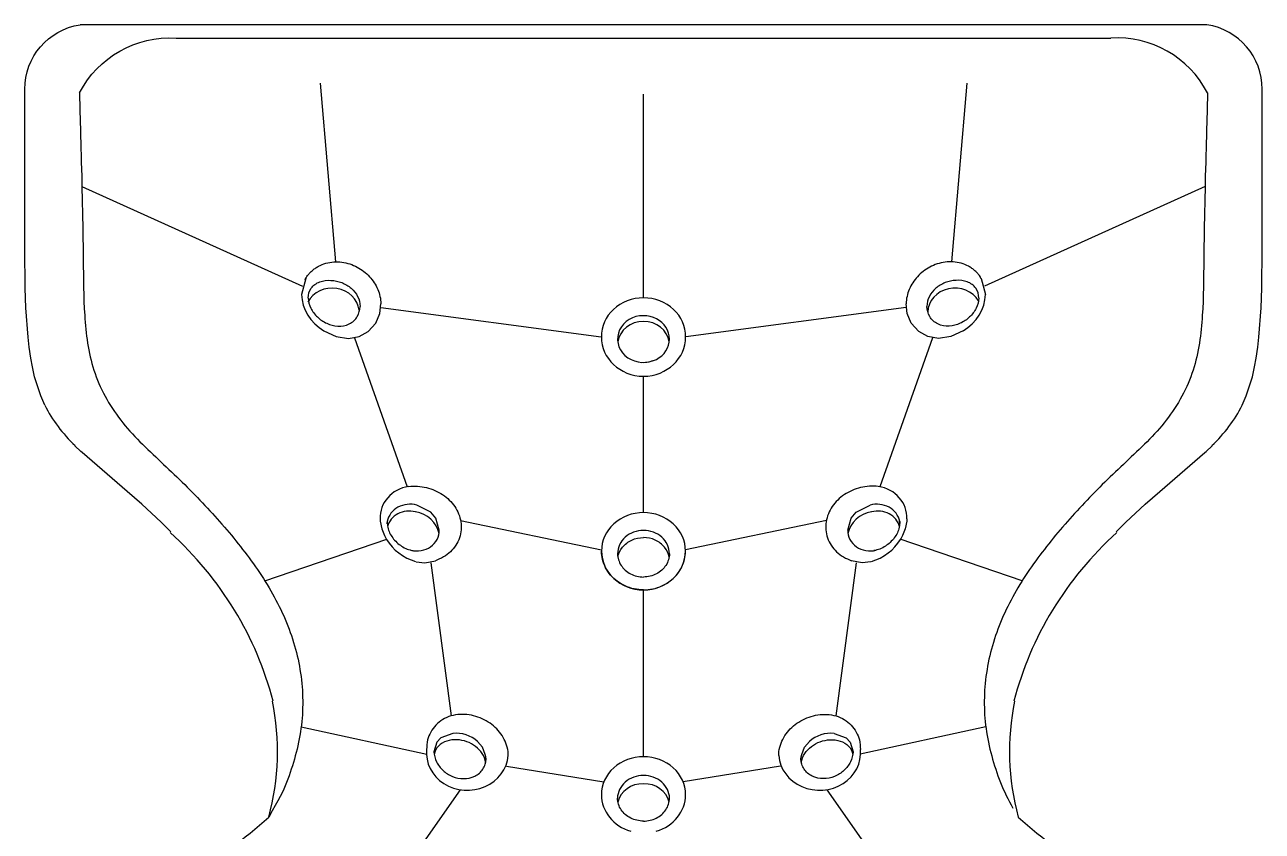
# Model space of a CAD drawing. Header units: inches. Extents: x 327481 to 195042051, y -335014 to 44773228.
# Drawn here: x 377123 to 377845, y -329292 to -328821 of the extents above; entities that cross this region are included whole.
import ezdxf

# ---------------------------------------------------------------- set-up
doc = ezdxf.new("R2010")
doc.units = ezdxf.units.IN
doc.header["$MEASUREMENT"] = 0

msp = doc.modelspace()

# ---------------------------------------------------------------- linework, layer by layer
at = {"color": 0, "ltscale": 60}
for p, q in [((377295.5980834224, -328855.1912761383), (377304.3937087103, -328959.3415733722)), ((377672.8580272939, -328855.1912761383), (377664.0624020061, -328959.3415733722)), ((377484.2280553582, -328980.37708165), (377484.2280553582, -328861.5619151288)), ((377156.4373158559, -328915.4126709605), (377285.2314848564, -328973.6093835197)), ((377812.0187544829, -328915.4126709605), (377683.2246258599, -328973.6093835197)), ((377123.068538422, -328951.7871350604), (377123.0856989239, -328940.3832015969)), ((377845.3875722943, -328951.7871350604), (377845.3704117925, -328940.3832015969)), ((377123.3642239623, -328974.6605973172), (377123.068538422, -328951.7871350604)), ((377845.091886754, -328974.6605973172), (377845.3875722943, -328951.7871350604)), ((377287.0555048751, -328969.1138459477), (377284.6401945312, -328978.3727350408)), ((377681.4006058412, -328969.1138459477), (377683.8159161852, -328978.3727350408)), ((377123.7868972159, -328986.1098271641), (377123.3642239623, -328974.6605973172)), ((377844.6692135005, -328986.1098271641), (377845.091886754, -328974.6605973172)), ((377125.0298020774, -329003.3958667446), (377123.7868972159, -328986.1098271641)), ((377330.2505471456, -328989.5536003344), (377330.9200489814, -328983.8304353357)), ((377330.8580692867, -328985.948279852), (377459.5985360111, -329003.1087082301)), ((377637.5980414297, -328985.948279852), (377508.8575343277, -329003.1087082301)), ((377638.2055635708, -328989.5536003344), (377637.536061735, -328983.8304353357)), ((377843.4263086389, -329003.3958667446), (377844.6692135005, -328986.1098271641)), ((377327.9474059169, -328995.057257738), (377330.2505471456, -328989.5536003344)), ((377640.5087047995, -328995.057257738), (377638.2055635708, -328989.5536003344)), ((377297.6023492764, -328999.7021926198), (377304.7739450524, -329002.976122706)), ((377318.3409973914, -329002.946426779), (377323.6007921348, -329000.0507251642)), ((377323.6007921348, -329000.0507251642), (377327.9474059169, -328995.057257738)), ((377644.8553185816, -329000.0507251642), (377640.5087047995, -328995.057257738)), ((377650.115113325, -329002.946426779), (377644.8553185816, -329000.0507251642)), ((377670.8537210623, -328999.7021926198), (377663.682165664, -329002.976122706)), ((377125.6792765982, -329009.1206101423), (377125.0298020774, -329003.3958667446)), ((377304.7739450524, -329002.976122706), (377311.964679835, -329004.0264555366)), ((377311.964679835, -329004.0264555366), (377318.3409973914, -329002.946426779)), ((377315.6131236489, -329003.6799785817), (377346.2070277541, -329090.6143832274)), ((377652.8429870675, -329003.6799785817), (377622.2490425846, -329090.6143832274)), ((377656.4913905037, -329004.0264555366), (377650.115113325, -329002.946426779)), ((377663.682165664, -329002.976122706), (377656.4913905037, -329004.0264555366)), ((377842.7768341182, -329009.1206101423), (377843.4263086389, -329003.3958667446)), ((377126.6038844347, -329015.5126492879), (377125.6792765982, -329009.1206101423)), ((377127.5429070928, -329020.672729586), (377126.6038844347, -329015.5126492879)), ((377840.9132036236, -329020.672729586), (377841.8521859039, -329015.5126492879)), ((377841.8521859039, -329015.5126492879), (377842.7768341182, -329009.1206101423)), ((377128.8447229476, -329026.4220299372), (377127.5429070928, -329020.672729586)), ((377839.6113877688, -329026.4220299372), (377840.9132036236, -329020.672729586)), ((377132.394564537, -329037.5349873629), (377128.8447229476, -329026.4220299372)), ((377484.2280553582, -329105.6971979125), (377484.2280553582, -329026.1104245902)), ((377836.0615461793, -329037.5349873629), (377839.6113877688, -329026.4220299372)), ((377134.7929162675, -329042.9747746635), (377132.394564537, -329037.5349873629)), ((377833.6631944489, -329042.9747746635), (377836.0615461793, -329037.5349873629)), ((377155.8952862651, -329069.9967102263), (377152.397976, -329066.6182020233)), ((377812.5608244512, -329069.9967102263), (377816.0581347164, -329066.6182020233)), ((377156.6123125965, -329070.6671994793), (377155.8952862651, -329069.9967102263)), ((377182.8024685431, -329093.254898086), (377156.6123125965, -329070.6671994793)), ((377785.6536421733, -329093.254898086), (377811.8437981199, -329070.6671994793)), ((377811.8437981199, -329070.6671994793), (377812.5608244512, -329069.9967102263)), ((377191.4095301994, -329100.7840820123), (377182.8024685431, -329093.254898086)), ((377777.0465805169, -329100.7840820123), (377785.6536421733, -329093.254898086)), ((377202.7191084333, -329111.2951921923), (377191.4095301994, -329100.7840820123)), ((377360.0146097618, -329105.344627603), (377351.9231707122, -329101.3266108176)), ((377608.4415009546, -329105.344627603), (377616.5329400041, -329101.3266108176)), ((377765.7369619054, -329111.2951921923), (377777.0465805169, -329100.7840820123)), ((377330.5254381954, -329109.3607356266), (377330.5909711235, -329110.596768946)), ((377363.0014253819, -329108.9084692253), (377360.0146097618, -329105.344627603)), ((377365.0362167403, -329115.8779087841), (377363.0014253819, -329108.9084692253)), ((377603.4198939761, -329115.8779087841), (377605.4546449567, -329108.9084692253)), ((377605.4546449567, -329108.9084692253), (377608.4415009546, -329105.344627603)), ((377637.9306725209, -329109.3607356266), (377637.8651395928, -329110.596768946)), ((377208.3459764044, -329116.8681156212), (377202.7191084333, -329111.2951921923)), ((377330.5909711235, -329110.596768946), (377331.4652684066, -329115.1657204296)), ((377331.4652684066, -329115.1657204296), (377332.9664287256, -329118.9776276586)), ((377334.6867993135, -329112.179536169), (377334.7463967268, -329110.5022118282)), ((377377.50576414, -329110.3460604386), (377459.691283476, -329127.3920365286)), ((377590.9503465763, -329110.3460604386), (377508.7647868627, -329127.3920365286)), ((377633.7692710252, -329112.179536169), (377633.7097139895, -329110.5022118282)), ((377636.9908019322, -329115.1657204296), (377635.4896819907, -329118.9776276586)), ((377637.8651395928, -329110.596768946), (377636.9908019322, -329115.1657204296)), ((377760.1100939343, -329116.8681156212), (377765.7369619054, -329111.2951921923)), ((377263.2562307935, -329145.5380833743), (377334.4034693345, -329121.2410519613)), ((377332.9664287256, -329118.9776276586), (377334.2578675241, -329121.3093268988)), ((377705.1998799228, -329145.5380833743), (377634.0526413818, -329121.2410519613)), ((377635.4896819907, -329118.9776276586), (377634.1982028147, -329121.3093268988)), ((377351.5417230406, -329134.2925771316), (377356.5513782343, -329134.9167789134)), ((377356.5513782343, -329134.9167789134), (377362.8827150872, -329133.7888842854)), ((377360.1576677803, -329135.0461342252), (377371.9963143788, -329224.2445504849)), ((377608.298442936, -329135.0461342252), (377596.4597963375, -329224.2445504849)), ((377611.9046921044, -329134.9167789134), (377605.5733956292, -329133.7888842854)), ((377616.9143876758, -329134.2925771316), (377611.9046921044, -329134.9167789134)), ((377484.2280553582, -329248.1244073464), (377484.2280553582, -329150.7545455564)), ((377284.428090729, -329230.6741041392), (377357.7056137737, -329246.6593593303)), ((377684.0279796097, -329230.6741041392), (377610.7504969427, -329246.6593593303)), ((377363.588920208, -329239.5289597707), (377361.9357784095, -329245.1700113096)), ((377365.8984814833, -329237.1302703363), (377363.588920208, -329239.5289597707)), ((377372.9507612997, -329234.5385757288), (377365.8984814833, -329237.1302703363)), ((377390.187051943, -329242.5740219882), (377387.3361474971, -329239.1428025967)), ((377578.2690183957, -329242.5740219882), (377581.1199228416, -329239.1428025967)), ((377595.5053494167, -329234.5385757288), (377602.5576292331, -329237.1302703363)), ((377602.5576292331, -329237.1302703363), (377604.8671905083, -329239.5289597707)), ((377604.8671905083, -329239.5289597707), (377606.5203323069, -329245.1700113096)), ((377391.9049594942, -329246.7264596453), (377390.187051943, -329242.5740219882)), ((377576.5511512222, -329246.7264596453), (377578.2690183957, -329242.5740219882)), ((377404.3120022897, -329253.6565493476), (377461.0921152077, -329262.8258145864)), ((377564.1441084266, -329253.6565493476), (377507.3639575501, -329262.8258207162)), ((377377.2316056105, -329267.315597436), (377309.9619521988, -329362.9775007596)), ((377591.2245051059, -329267.315597436), (377658.4941585176, -329362.9775007596))]:
    msp.add_line(p, q, dxfattribs=at)
for points in [[(377123.0856989239, -328940.3832015969), (377123.0856989239, -328858.6494440631, -0.3698648998157582), (377155.3242620458, -328821.0298615095, -0.2363089738256174)], [(377845.3704117925, -328940.3832015969), (377845.3704117925, -328858.6494440631, 0.3698648998157582), (377813.1318486706, -328821.0298615095, 0.2363089738256174)], [(377155.1049615188, -328860.6603546473, -0.2970051632430348), (377211.4562111611, -328828.8240548612), (377756.9998995553, -328828.8240548612)], [(377813.3511491976, -328860.6603546473, 0.2970051632430348), (377756.9998995553, -328828.8240548612)]]:
    msp.add_lwpolyline(points, format="xyb", dxfattribs=at)
msp.add_lwpolyline([(377813.1318486706, -328821.0298615095), (377155.3242620457, -328821.0298615095)], dxfattribs=at)
for centre, start, end in [((377068.1074030419, -329063.5548855462), 289.7398436169322, 311.9303778927936), ((377900.3487076745, -329063.5548855462), 228.0696221072064, 250.2601563830677)]:
    msp.add_arc(centre, 295.3912901728731, start, end, dxfattribs=at)
for centre, major_axis, ratio, start_param, end_param in [((377314.1379665372, -328977.3609078067), (29.5791733510364, 6.738842267337263e-11), 0.9090909090905878, 3.179324193648968, 4.120116106387578), ((377302.5041153859, -328989.0123929795), (15.78806542507572, 4.929917286538834e-12), 0.9090909090908759, 0.1038788903926331, 2.69336979636909), ((377665.9519953304, -328989.0123929795), (15.78806542507501, 1.617073547938565e-12), 0.9090909090913576, 0.4977232975217021, 3.117799964312795), ((377654.3181038015, -328977.3609078067), (-29.5791733510364, 6.736215108992968e-11), 0.9090909090905875, 2.163069200792007, 3.103861113530617), ((377484.3671967445, -329002.8582199644), (24.74613000401319, 3.431070087146938e-11), 0.9090909090906197, 1.576423687181023, 3.152716352497329), ((377484.0888735942, -329002.8582199644), (-24.74613000401547, 2.954126250644924e-11), 0.9090909090905362, 3.130468954682045, 4.706761619998296), ((377484.0535027717, -329004.3938187493), (14.9761919908802, 1.84090774226865e-10), 0.9090909090918883, 1.55915534719207, 5.102368758863141), ((377484.3073570653, -329007.9174295482), (-15.1820372570851, 5.392487667841072e-11), 0.9090909090905083, -1.565570025613177, -0.1357657242092092), ((377484.4026079446, -329004.3938187493), (-14.97619199088613, 2.421418186461232e-09), 0.909090909091226, 1.559140724577605, 4.724029960123323), ((377484.1487536511, -329007.9174295482), (15.1820372570851, 5.391813449948127e-11), 0.9090909090905083, 0.1357657242092096, 1.565570025613177), ((377484.6343352853, -329003.4293067812), (24.98363134881214, 5.221441671524624e-11), 0.9090909090906226, 3.127508387574961, 4.696396284100682), ((377483.8217350534, -329003.4293067812), (-24.98363134881437, 3.993784225270095e-11), 0.9090909090905422, 1.586789023078456, 3.155676919604083), ((377221.0069542489, -329006.867647322), (-94.95846440741417, 1.741469508568292e-10), 0.9090909090912886, 0.43170706830993, 0.763937402930873), ((377747.4491564675, -329006.867647322), (94.95846440741417, 1.733457202977112e-10), 0.9090909090912876, -0.7639374029308648, -0.4317070683099216), ((377350.5082570562, -329108.295463065), (19.94413707082001, 5.151552772252947e-12), 0.9090909090908098, 1.738499516831541, 3.200197633372244), ((377617.9478132825, -329108.295463065), (-19.94413707082003, 3.415585461960281e-12), 0.9090909090907885, 3.082987673807245, 4.544685790348082), ((377347.8938848914, -329112.9678914567), (13.42435771943039, 1.601967452971657e-11), 0.9090909090916723, 1.265950347763094, 2.967755940228466), ((377620.5621854473, -329112.9678914567), (-13.42435771942795, 1.226683951612967e-11), 0.90909090909187, 3.315429366950807, 5.017234959416296), ((377347.3679659836, -329116.5198767324), (12.91672988760305, 6.395920201687504e-11), 0.909090909090434, 1.285256481813399, 2.909051145061331), ((377347.6743919791, -329120.7326239178), (17.49818008952531, 1.064798139874184e-10), 0.9090909090902448, 0.1795709577060096, 1.376712589828103), ((377484.2322546339, -329127.9714925315), (-24.50636751074116, 8.271784375882642e-11), 0.9090909090906403, -1.570623888261688, 0.005231956049704056), ((377484.2238157048, -329127.9714925315), (24.50636751074342, 7.080638560989139e-11), 0.9090909090905566, -0.005231956049169817, 1.57062388826213), ((377620.7816783596, -329120.7326239178), (-17.49818008952746, 1.10967423827475e-10), 0.9090909090901437, -1.376712589827762, -0.1795709577057252), ((377621.0881447328, -329116.5198767324), (-12.9167298876024, 4.966464053574875e-11), 0.9090909090904914, 3.374134162117035, 4.997928825365012), ((377046.7814267619, -329262.7642424901), (-227.2100505537302, 4.159804770731723e-10), 0.9090909090911191, 3.371866455817907, 3.923640832022992), ((377351.9517177116, -329116.1454657842), (13.06592530906213, 1.088036836787261e-11), 0.9090909090909628, 4.443397020924357, 6.298899553630666), ((377484.0535027717, -329129.7139350118), (-14.97619199088602, 4.613062489442234e-11), 0.9090909090903513, 4.700748000795842, 6.276034221998697), ((377484.4026079446, -329129.7139350118), (14.97619199088602, 4.613727565969017e-11), 0.9090909090903513, 0.007151085180888694, 1.582437306383743), ((377616.5043930047, -329116.1454657842), (-13.06592530906213, 1.088617080431907e-11), 0.9090909090909631, -0.01571424645107933, 1.839788286255228), ((377921.6746839544, -329262.7642424901), (227.2100505537332, 4.947341226590002e-10), 0.9090909090911421, 2.359544475156252, 2.911318851361307), ((377360.9703891451, -329108.1320436983), (-30.35858315361514, 1.061450087655253e-10), 0.9090909090904878, 0.4971668985451942, 1.243189613711774), ((377607.4857215712, -329108.1320436983), (30.35858315361514, 1.062596050787666e-10), 0.9090909090904882, -1.243189613711778, -0.4971668985451985), ((377484.5142521504, -329128.2646709867), (24.77092188189505, 3.689169054974774e-11), 0.9090909090913927, 3.133771082719349, 4.700819925810267), ((377483.9418181883, -329128.2646709867), (-24.77092188189732, 2.470313751837645e-11), 0.9090909090913104, 1.582365381368871, 3.149414224459695), ((377094.0801304868, -329244.9204407177), (176.5415491863934, 1.106523748397105e-11), 0.9090909090908955, -0.2415624295780403, 0.1831447113412972), ((377874.3759802295, -329244.9204407177), (-176.5415491863959, 4.050451148897286e-11), 0.9090909090906962, -0.183144711341152, 0.2415626579116765), ((377374.9763465535, -329250.117778576), (17.26281876023026, 1.365788050624695e-10), 0.9090909090920598, 0.7736399151249143, 1.688448971664767), ((377593.4797641628, -329250.117778576), (-17.26281876023462, 1.312277754454778e-10), 0.909090909091821, 4.594736335514567, 5.509545392054321), ((377381.4402072133, -329245.9105132824), (-23.91876369874671, 3.132674017457479e-10), 0.9090909090909495, -0.09572661637407998, 3.072440338071264), ((377587.0123644627, -329245.9142654804), (23.91496105030708, 8.954637901377904e-10), 0.9090909090914088, 3.210582982510886, 6.3756074674867), ((377484.0635568069, -329270.3181669046), (-24.40514073899469, 4.304484830224843e-11), 0.9090909090914032, 4.705651939660352, 6.280402676394365), ((377484.3925135318, -329270.3181669046), (24.40514073899469, 2.636507447464353e-11), 0.9090909090914019, 0.002782630785972184, 1.577533367519856), ((377483.8857740083, -329272.596641059), (14.84112874737185, 4.337645348294942e-12), 0.9090909090910032, 1.547762099645252, 3.121937017352503), ((377484.570336708, -329272.596641059), (14.84112874737178, 1.236522164723564e-11), 0.9090909090910081, 0.0196556362360516, 1.593830553943365), ((377483.8189893731, -329277.3951211365), (14.86652629003112, 1.247171986373623e-10), 0.909090909090503, 1.543345125086959, 2.93395149569638), ((377484.6371213432, -329277.3951211365), (-14.86652629002836, 1.141439932801029e-10), 0.9090909090906787, 3.349233811482422, 4.739840182092139), ((377484.1909482967, -329270.2978679581), (-24.51957100270947, 1.720048242434603e-11), 0.9090909090911025, -0.001857676095366578, 1.263749033792248), ((377484.265122042, -329270.2978679581), (24.51957100270945, 3.964245774091732e-11), 0.9090909090911254, -1.263749033793176, 0.001857676094359606)]:
    msp.add_ellipse(centre, major_axis=major_axis, ratio=ratio, start_param=start_param, end_param=end_param, dxfattribs=at)
for points, knots in [([(377155.1049615188, -328860.6603546473), (377155.074877692, -328866.0744271545), (377155.3936820314, -328876.9015804555), (377156.0411540588, -328898.5497217069), (377156.6929497711, -328925.6122828567), (377157.2735381048, -328958.1062827427), (377157.4025200474, -328990.5192570013), (377161.4000119913, -329023.0594456341), (377177.6199502219, -329052.7716809162), (377198.4957265832, -329072.1854550858), (377214.9909276603, -329087.7745397728), (377230.8382238216, -329103.9521173541), (377249.4896723537, -329125.0754063471), (377268.7231737314, -329152.5623666958), (377281.9725146817, -329182.9591559679), (377286.0228624731, -329210.0433532445), (377284.7126500154, -329231.6941043916), (377281.272276136, -329247.6625830621), (377276.2243851429, -329263.263383024), (377271.4194983853, -329273.2060904903), (377265.4958656643, -329283.3134101444)], [0, 0, 0, 0, 1.635492197684514, 3.271030509951746, 6.542101488723334, 9.813172609186232, 13.08401001252291, 16.34776285988034, 19.60470474734898, 22.87250917394723, 24.50800013438182, 26.14347988714607, 29.4137463744561, 32.68250508371272, 35.94870294491886, 39.21173092215378, 40.84631523186804, 42.48100429854614, 44.11567028618481, 45.75045260093355, 45.75045260093355, 45.75045260093355, 45.75045260093355]), ([(377813.3511363541, -328860.6603546473), (377813.3812201809, -328866.0744271545), (377813.0624158416, -328876.9015804554), (377812.4149438142, -328898.5497217069), (377811.7631481018, -328925.6122828567), (377811.1825597682, -328958.1062827427), (377811.0535778255, -328990.5192570013), (377807.0560858815, -329023.0594456341), (377790.8361476511, -329052.7716809162), (377769.9603712899, -329072.1854550859), (377753.4651702127, -329087.7745397728), (377737.6178740513, -329103.9521173542), (377718.9664255193, -329125.0754063471), (377699.7329241416, -329152.5623666958), (377686.4835831913, -329182.9591559679), (377682.4332353999, -329210.0433532445), (377683.7434478576, -329231.6941043916), (377687.183821737, -329247.6625830621), (377692.2317127301, -329263.2633830241), (377697.0365994876, -329273.2060904904), (377699.7565315503, -329278.0199676599)], [0, 0, 0, 0, 1.635492197691774, 3.271030509929936, 6.542101488723388, 9.813172609186257, 13.08401001252298, 16.34776285986589, 19.60470474735414, 22.87250917395058, 24.50800013438116, 26.1434798871442, 29.41374637446677, 32.68250508371005, 35.94870294491717, 39.21173092215185, 40.84631523186621, 42.48100429855112, 44.11567028618256, 45.75045260093796, 45.75045260093796, 45.75045260093796, 45.75045260093796]), ([(377287.0560099115, -328969.1141636148), (377286.9299870294, -328969.3576722294), (377286.1934874319, -328970.6720591839), (377287.9959931837, -328967.4605415229), (377289.065801001, -328966.2697577925), (377290.7419126313, -328964.5137289767), (377292.5134780282, -328963.1361349227), (377295.1392656884, -328961.5054333993), (377298.7809766147, -328960.0414666458), (377303.4731876185, -328959.2304038544), (377308.246835081, -328959.3696230083), (377312.8689520032, -328960.4508373892), (377318.5996619464, -328962.9215726212), (377324.6746175257, -328967.7181374562), (377329.6063794081, -328975.20948369), (377330.8658071679, -328980.9676064308), (377330.9200556412, -328983.8304219675)], [0, 0, 0, 0, 0.08129311080185503, 0.2992913917457672, 0.516327740377507, 0.7333704077981522, 0.9504131987921446, 1.167527569103475, 1.601013690420934, 2.034592988663362, 2.468210727496003, 2.901936016579802, 3.335772386220224, 4.201091721683491, 5.066346539888264, 5.931267982856108, 5.931267982856108, 5.931267982856108, 5.931267982856108]), ([(377681.4000879615, -328969.1141636148), (377681.4129411002, -328969.138999184), (377681.5081642231, -328969.6921949199), (377680.3458344108, -328967.0975067745), (377679.3884723568, -328966.341261588), (377677.7146739046, -328964.4945998127), (377675.9424923114, -328963.141148408), (377673.3169063498, -328961.5025436553), (377669.6750966103, -328960.0424479581), (377664.9829173546, -328959.2301406781), (377660.2092613706, -328959.3696932208), (377655.5871467028, -328960.4508187718), (377649.856436011, -328962.9215830762), (377643.7814807417, -328967.7181336583), (377638.8497188545, -328975.2094846467), (377637.5902907065, -328980.9676063589), (377637.5360422318, -328983.8304219674)], [0, 0, 0, 0, 0.008291126317702888, 0.1530706491895018, 0.3701069986616199, 0.5871496666507233, 0.8041924581759967, 1.021306829054174, 1.454792951624617, 1.888372251173521, 2.321989991258827, 2.755715281395309, 3.189551651881358, 4.054870988489736, 4.920125807697465, 5.785047272347838, 5.785047272347838, 5.785047272347838, 5.785047272347838]), ([(377288.4929691642, -328980.3842404038), (377288.4977458822, -328978.4190758443), (377289.6218192037, -328974.325023119), (377295.1469979489, -328970.5212738425), (377301.8001513705, -328969.7998880114), (377308.2583550518, -328971.1834126466), (377313.8765189515, -328974.4519911282), (377317.7969164042, -328979.3773553419), (377318.7776182318, -328983.3762920254), (377318.7771747001, -328985.353535087)], [0, 0, 0, 0, 0.5936341157246273, 1.186068370457764, 1.782442078042859, 2.379977031001623, 2.977490307356176, 3.575208577865699, 4.172489904550073, 4.172489904550073, 4.172489904550073, 4.172489904550073]), ([(377679.9631287088, -328980.3842404038), (377679.9583519908, -328978.4190758445), (377678.834278669, -328974.3250231192), (377673.3090999241, -328970.5212738425), (377666.6559465025, -328969.7998880114), (377660.1977428211, -328971.1834126466), (377654.5795789215, -328974.4519911283), (377650.6591814688, -328979.3773553419), (377649.6784796412, -328983.3762920254), (377649.6789231729, -328985.353535087)], [0, 0, 0, 0, 0.5936341157043721, 1.186068370451132, 1.782442078034428, 2.379977030993192, 2.977490307351706, 3.575208577853723, 4.172489904530987, 4.172489904530987, 4.172489904530987, 4.172489904530987]), ([(377288.4938489679, -328980.4756395843), (377288.5126342654, -328982.5208193809), (377289.665530371, -328986.6313055947), (377293.604797055, -328991.7598014742), (377299.1129731246, -328995.5279249888), (377305.7485103194, -328997.3778948961), (377312.732593314, -328996.1995879322), (377317.721894611, -328991.5603050566), (377318.749400577, -328987.4020241105), (377318.7771708565, -328985.3626691157)], [0, 0, 0, 0, 0.6178250342224595, 1.237811321747496, 1.859756874217613, 2.478719662879365, 3.094300267283421, 3.708819958017378, 4.324911112313779, 4.324911112313779, 4.324911112313779, 4.324911112313779]), ([(377679.962248905, -328980.4756395843), (377679.9434636075, -328982.5208193809), (377678.7905675021, -328986.6313055947), (377674.8513008179, -328991.7598014741), (377669.3431247484, -328995.5279249889), (377662.7075875535, -328997.3778948962), (377655.723504559, -328996.1995879321), (377650.734203262, -328991.5603050565), (377649.7066972959, -328987.4020241105), (377649.6789270164, -328985.3626691157)], [0, 0, 0, 0, 0.6178250342222525, 1.237811321742833, 1.859756874219444, 2.478719662883823, 3.094300267289371, 3.708819958021402, 4.324911112318244, 4.324911112318244, 4.324911112318244, 4.324911112318244]), ([(377347.1836541288, -329090.4517919174), (377350.6062079986, -329089.9619793723), (377357.7502902574, -329090.5862288984), (377367.3376566417, -329094.6859903837), (377374.657310162, -329101.7734158766), (377378.356171304, -329110.8891976555), (377377.6335335794, -329120.6444038488), (377372.9838256321, -329127.6356975542), (377367.6267182785, -329131.7459945056), (377364.4369242613, -329133.0692322413), (377362.8821016348, -329133.7879095632)], [0, 0, 0, 0, 0.951463909023239, 1.905703014180262, 2.858324804939443, 3.811389619710796, 4.762384127288652, 5.712056199762736, 6.189907798491798, 6.668909249174601, 6.668909249174601, 6.668909249174601, 6.668909249174601]), ([(377621.2724437441, -329090.4517919174), (377617.8498898743, -329089.9619793723), (377610.7058076156, -329090.5862288984), (377601.1184412311, -329094.6859903837), (377593.7987877112, -329101.7734158768), (377590.0999265689, -329110.8891976555), (377590.8225642936, -329120.6444038488), (377595.4722722408, -329127.6356975543), (377600.8293795945, -329131.7459945055), (377604.0191736117, -329133.0692322413), (377605.5739962381, -329133.7879095632)], [0, 0, 0, 0, 0.9514639090214244, 1.90570301418091, 2.858324804960156, 3.811389619704165, 4.762384127282021, 5.712056199755641, 6.189907798480755, 6.668909249167771, 6.668909249167771, 6.668909249167771, 6.668909249167771]), ([(377334.6718786198, -329110.8570479567), (377334.6519722287, -329111.9823913754), (377334.7914879335, -329114.2527672566), (377335.9547846722, -329117.4965468936), (377337.7685740963, -329120.4702708854), (377340.1373275928, -329123.1049425031), (377342.9774695075, -329125.3220096331), (377346.2275469074, -329127.0167084765), (377348.6320370965, -329127.6775588125), (377349.8567334189, -329127.8577574426)], [0, 0, 0, 0, 0.3399852614556836, 0.6804393744462706, 1.021126474351041, 1.362077554045811, 1.702900596126894, 2.043644270849258, 2.384342370368792, 2.384342370368792, 2.384342370368792, 2.384342370368792]), ([(377633.7842192531, -329110.8570479567), (377633.8041256443, -329111.9823913753), (377633.6646099394, -329114.2527672566), (377632.5013132009, -329117.4965468936), (377630.6875237764, -329120.4702708853), (377628.3187702803, -329123.1049425032), (377625.4786283653, -329125.322009633), (377622.2285509657, -329127.0167084769), (377619.8240607764, -329127.6775588124), (377618.599364454, -329127.8577574426)], [0, 0, 0, 0, 0.3399852614483598, 0.680439374452833, 1.02112647433212, 1.362077554056796, 1.702900596127038, 2.043644270858559, 2.384342370373651, 2.384342370373651, 2.384342370373651, 2.384342370373651]), ([(377469.2753669634, -329131.7112241852), (377469.6608004001, -329129.6100210082), (377471.5143396436, -329125.4879754253), (377477.1168503527, -329121.2403237094), (377481.8805648161, -329120.2312139715), (377484.2280489365, -329120.2302845287)], [0, 0, 0, 0, 0.6434917981034151, 1.287936975204091, 1.932594248890269, 1.932594248890269, 1.932594248890269, 1.932594248890269]), ([(377499.1807309096, -329131.7112241852), (377498.795297473, -329129.6100210082), (377496.9417582291, -329125.4879754254), (377491.3392475202, -329121.2403237097), (377486.5755330569, -329120.2312139715), (377484.2280489365, -329120.2302845287)], [0, 0, 0, 0, 0.6434917980846712, 1.287936975181865, 1.932594248872158, 1.932594248872158, 1.932594248872158, 1.932594248872158]), ([(377484.2280489365, -329150.7545351628), (377482.3821703279, -329150.7539904282), (377478.680229804, -329150.3592465991), (377473.4291054603, -329148.6414802382), (377468.7437815442, -329145.8822269862), (377464.8487877406, -329142.2447929959), (377461.9401163281, -329137.9175714251), (377460.1184104551, -329133.1241795816), (377459.7457000606, -329129.7627738549), (377459.7139019894, -329128.088102005)], [0, 0, 0, 0, 0.506908230319237, 1.012968226492538, 1.519834145741438, 2.026720179395018, 2.53361105901342, 3.039747076675037, 3.545703693078257, 3.545703693078257, 3.545703693078257, 3.545703693078257]), ([(377469.0922858577, -329129.6306947384), (377469.1166426495, -329131.9870042033), (377470.5494563871, -329136.7886387185), (377476.3489078882, -329141.959148321), (377481.6326949557, -329143.2338312753), (377484.2280489365, -329143.2353307448)], [0, 0, 0, 0, 0.7118203017191213, 1.424778802435233, 2.137505242694993, 2.137505242694993, 2.137505242694993, 2.137505242694993]), ([(377484.2280489365, -329150.7545351628), (377486.073927545, -329150.7539904282), (377489.7758680691, -329150.3592465996), (377495.0269924125, -329148.6414802379), (377499.712316329, -329145.8822269865), (377503.6073101323, -329142.2447929959), (377506.5159815449, -329137.9175714251), (377508.3376874179, -329133.1241795816), (377508.7103978124, -329129.7627738549), (377508.7421958836, -329128.088102005)], [0, 0, 0, 0, 0.5069082303158651, 1.01296822650234, 1.519834145734675, 2.026720179405797, 2.533611059023248, 3.039747076677982, 3.545703693088432, 3.545703693088432, 3.545703693088432, 3.545703693088432]), ([(377499.3638120153, -329129.6306947384), (377499.3394552235, -329131.9870042033), (377497.9066414859, -329136.7886387185), (377492.1071899847, -329141.9591483209), (377486.8234029173, -329143.2338312753), (377484.2280489365, -329143.2353307448)], [0, 0, 0, 0, 0.7118203017191213, 1.424778802428831, 2.137505242692218, 2.137505242692218, 2.137505242692218, 2.137505242692218]), ([(377405.3018034237, -329247.4129859457), (377405.2893395873, -329244.182810515), (377403.6263982587, -329237.6610335434), (377397.1538301976, -329229.6512162306), (377387.8805843644, -329224.4328954265), (377378.8509636443, -329222.9395709086), (377371.7492226159, -329224.0695428788), (377365.3030890033, -329226.9875266615), (377360.4497286634, -329232.1537486962), (377357.9504989586, -329238.4971922798), (377357.6358898779, -329241.9906309115), (377357.6309506662, -329243.8321796464)], [0, 0, 0, 0, 0.9757704218114539, 1.951880825019405, 2.929334590411508, 3.905227923962623, 4.395614069495721, 4.886112107724446, 5.859077274000925, 6.34966153394827, 6.90595425262919, 6.90595425262919, 6.90595425262919, 6.90595425262919]), ([(377563.1542944492, -329247.4129859457), (377563.1667582856, -329244.1828105151), (377564.8296996144, -329237.6610335435), (377571.3022676752, -329229.6512162306), (377580.5755135086, -329224.4328954268), (377589.6051342286, -329222.9395709086), (377596.7068752572, -329224.0695428787), (377603.1530088696, -329226.9875266617), (377608.0063692096, -329232.1537486962), (377610.5055989143, -329238.4971922798), (377610.8202079951, -329241.9906309115), (377610.8251472068, -329243.8321796464)], [0, 0, 0, 0, 0.9757704217903567, 1.951880825016493, 2.929334590396316, 3.905227923952802, 4.395614069481903, 4.886112107717087, 5.859077273988073, 6.349661533934804, 6.905954252623147, 6.905954252623147, 6.905954252623147, 6.905954252623147]), ([(377392.0616325727, -329251.3332427158), (377391.7568088688, -329249.5563507715), (377390.3706805237, -329246.0763027347), (377386.4424905395, -329241.8891408884), (377381.2540013603, -329239.0563789615), (377375.3333390637, -329237.8811842753), (377369.3307036271, -329238.6041902193), (377364.0308857438, -329241.5019362654), (377362.3265221383, -329245.0148131244), (377362.0538983161, -329246.7828387436)], [0, 0, 0, 0, 0.5432478637571398, 1.087793563502965, 1.632538060103249, 2.177045789806765, 2.72080497048595, 3.261924984497307, 3.801228198310574, 3.801228198310574, 3.801228198310574, 3.801228198310574]), ([(377576.3944653002, -329251.3332427158), (377576.6992890042, -329249.5563507716), (377578.0854173495, -329246.0763027349), (377582.013607333, -329241.8891408879), (377587.202096513, -329239.0563789623), (377593.1227588092, -329237.8811842747), (377599.1253942458, -329238.6041902194), (377604.4252121291, -329241.5019362654), (377606.1295757346, -329245.0148131244), (377606.4021995568, -329246.7828387436)], [0, 0, 0, 0, 0.543247863737808, 1.087793563522006, 1.6325380600833, 2.177045789804111, 2.720804970489121, 3.261924984495142, 3.801228198315039, 3.801228198315039, 3.801228198315039, 3.801228198315039]), ([(377361.935779897, -329245.1699936484), (377361.9538283368, -329247.191075008), (377363.0457921582, -329251.2597765704), (377366.9386952831, -329256.3332835456), (377372.5021303241, -329259.9417958774), (377379.1937879612, -329261.3517564675), (377385.9496462338, -329259.998688016), (377390.2601415176, -329256.3236584039), (377392.2546108497, -329251.7140815534), (377392.6145213814, -329248.5441656905), (377391.904948732, -329246.7264463353)], [0, 0, 0, 0, 0.6105440109969318, 1.22308639564921, 1.835392181973168, 2.446286873339861, 3.055772858889617, 3.664270022406687, 3.970957508692712, 4.553600894949691, 4.553600894949691, 4.553600894949691, 4.553600894949691]), ([(377606.520317976, -329245.1699936484), (377606.5022695362, -329247.191075008), (377605.4103057148, -329251.2597765704), (377601.5174025897, -329256.3332835453), (377595.953967549, -329259.9417958775), (377589.2623099118, -329261.3517564674), (377582.5064516391, -329259.9986880161), (377578.1959563554, -329256.3236584039), (377576.2014870233, -329251.7140815535), (377575.8415764915, -329248.5441656905), (377576.551149141, -329246.7264463353)], [0, 0, 0, 0, 0.610544010997336, 1.223086395623592, 1.835392181964246, 2.446286873330251, 3.055772858878322, 3.664270022398689, 3.970957508670224, 4.553600894941735, 4.553600894941735, 4.553600894941735, 4.553600894941735]), ([(377484.2280489365, -329285.638858235), (377481.6580663609, -329285.6394305909), (377476.4313357451, -329284.4282766923), (377470.5832765057, -329279.4181912286), (377469.1044325507, -329274.6673594976), (377469.080571953, -329272.3367054309)], [0, 0, 0, 0, 0.7057589181276599, 1.410892725230248, 2.114962164258644, 2.114962164258644, 2.114962164258644, 2.114962164258644]), ([(377484.2280489365, -329285.638858235), (377486.798031512, -329285.6394305909), (377492.0247621278, -329284.4282766922), (377497.8728213673, -329279.4181912287), (377499.3516653223, -329274.6673594977), (377499.37552592, -329272.3367054309)], [0, 0, 0, 0, 0.705758918126779, 1.410892725218009, 2.114962164260899, 2.114962164260899, 2.114962164260899, 2.114962164260899])]:
    msp.add_open_spline(points, degree=3, knots=knots, dxfattribs=at)

doc.saveas('drawing.dxf')
